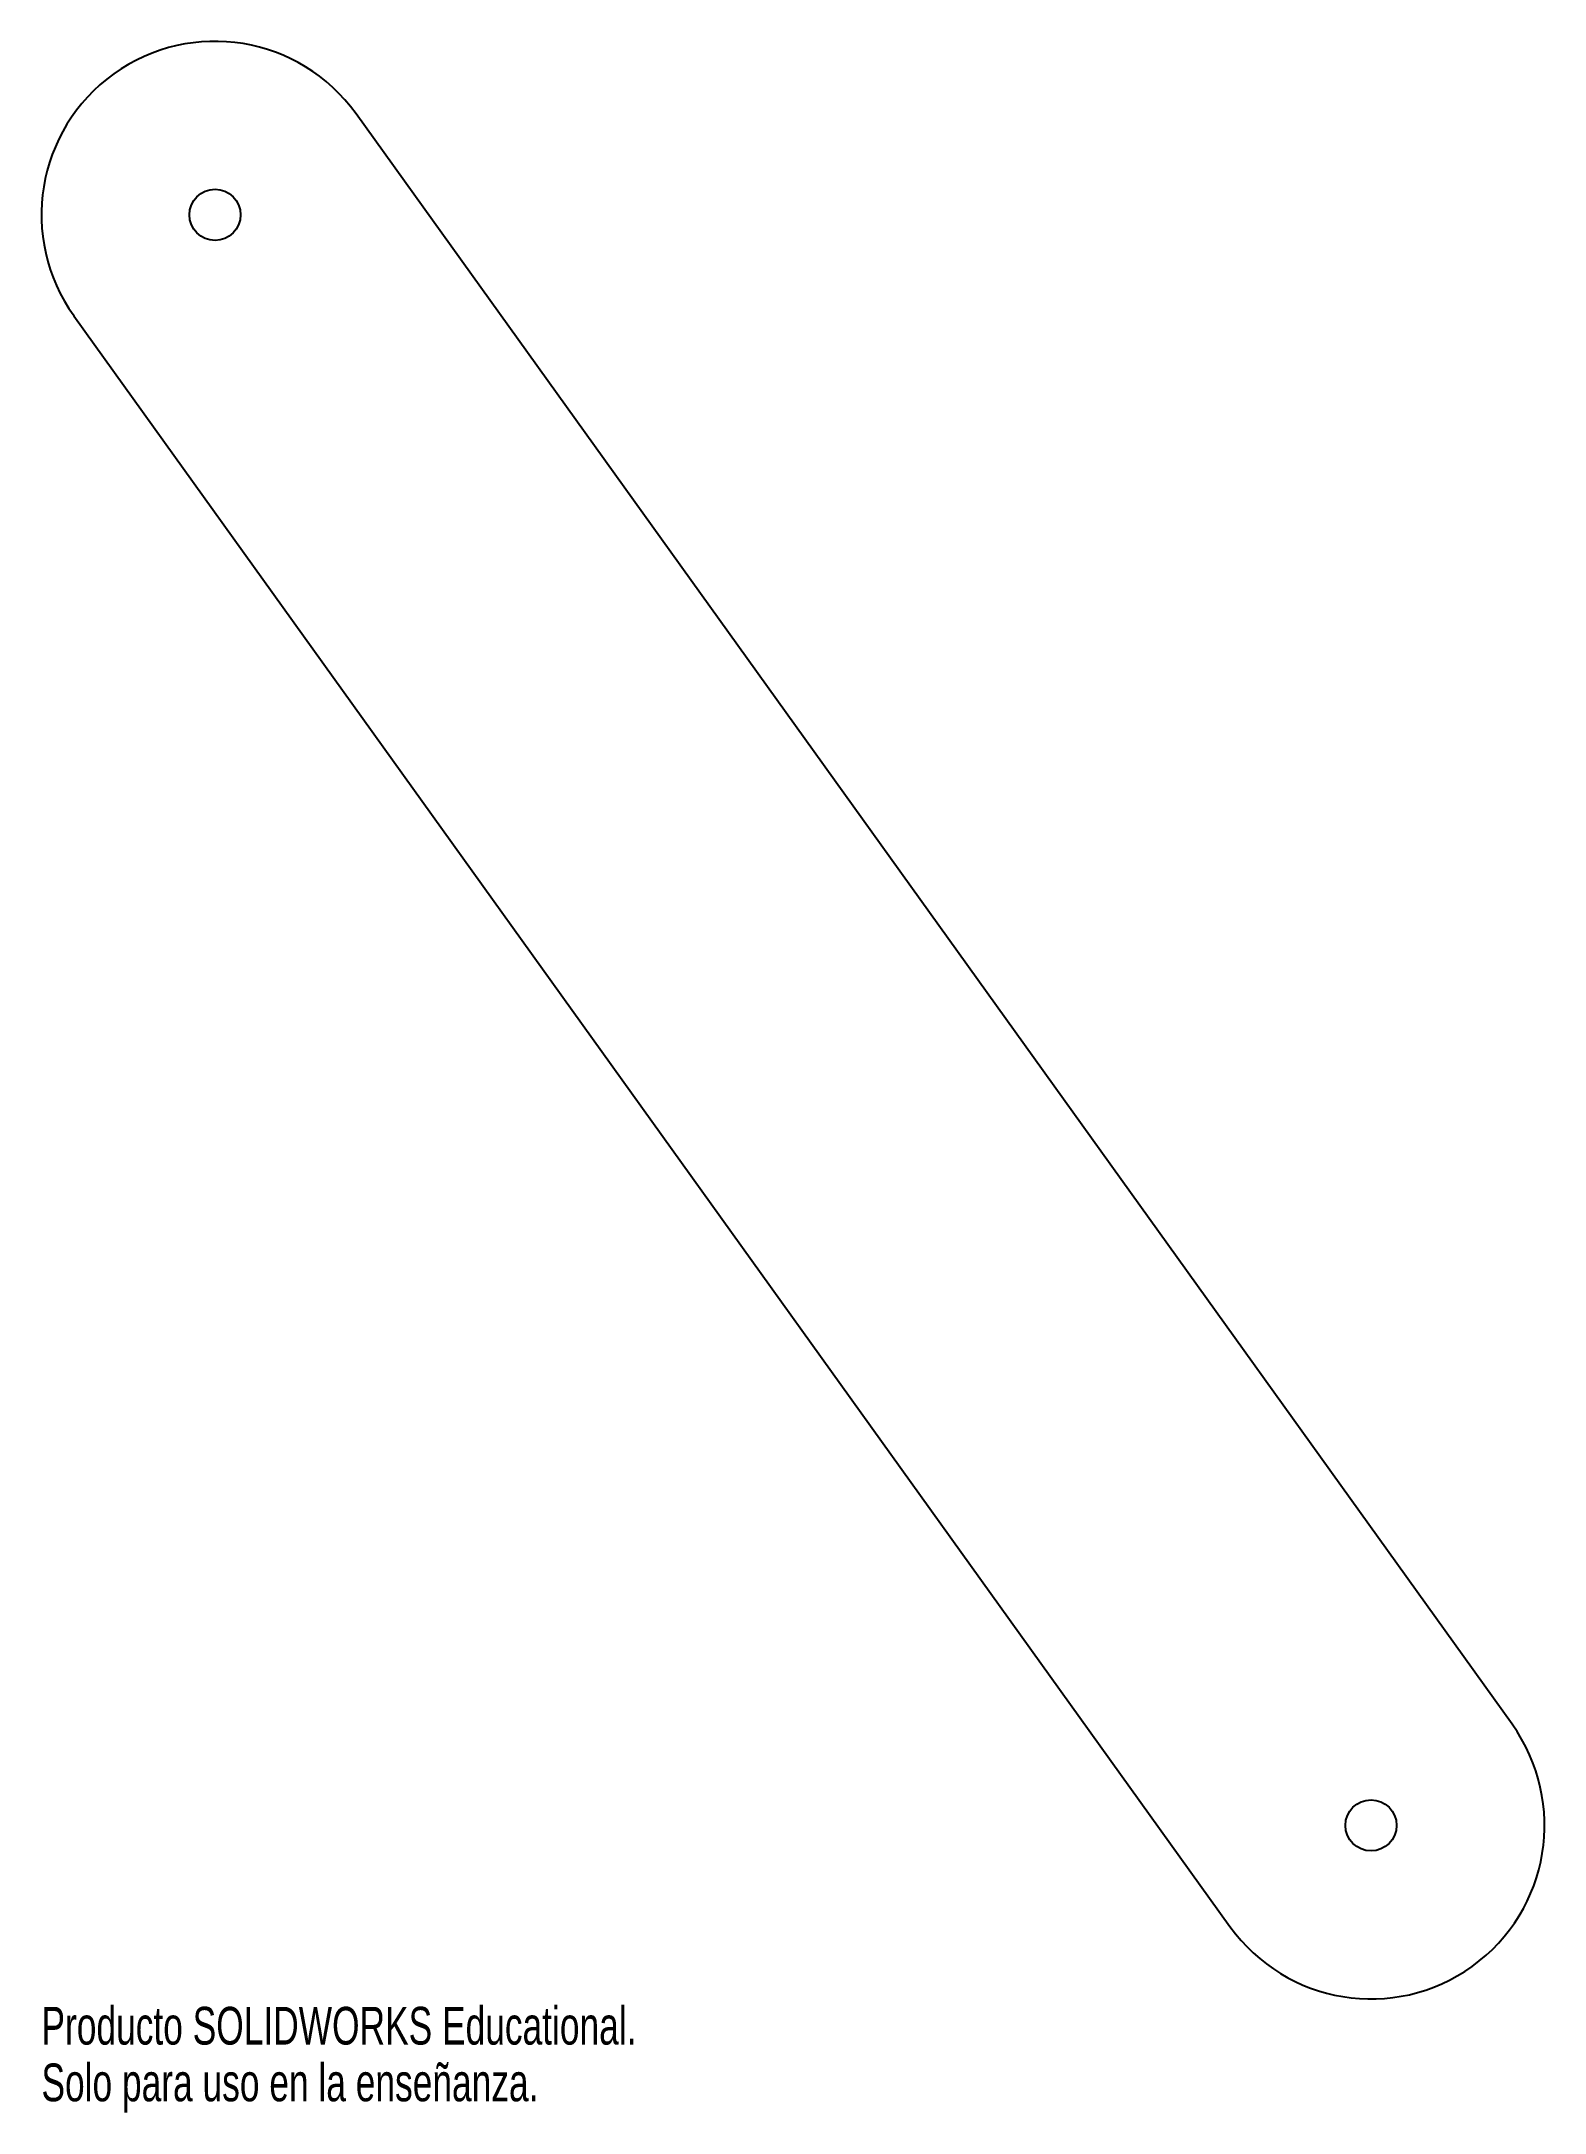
# Model space of a CAD drawing. Header units: inches. Extents: x -1.2 to 6.4, y 2.6 to 13.
import ezdxf

# ---------------------------------------------------------------- set-up
doc = ezdxf.new("R2010")
doc.units = ezdxf.units.IN
doc.header["$MEASUREMENT"] = 0
doc.styles.add('SLDTEXTSTYLE0', font='TXT', dxfattribs={"width": 0.7})

msp = doc.modelspace()

# ---------------------------------------------------------------- linework, layer by layer
at = {"color": 7, "linetype": 'Continuous', "lineweight": 25}
for p, q in [((6.211, 4.51), (0.383, 12.633)), ((-1.039, 11.613), (4.789, 3.49))]:
    msp.add_line(p, q, dxfattribs=at)
for centre in [(-0.328, 12.123), (5.5, 4)]:
    msp.add_circle(centre, 0.129, dxfattribs=at)
for centre, start, end in [((-0.328, 12.123), 35.6599, 215.6599), ((5.5, 4), 215.6599, 35.6599)]:
    msp.add_arc(centre, 0.875, start, end, dxfattribs=at)

# ---------------------------------------------------------------- texts
at = {"color": 7, "linetype": 'Continuous', "char_height": 0.1903, "attachment_point": 1, "style": 'SLDTEXTSTYLE0'}
for s, insert in [('Producto SOLIDWORKS Educational.', (-1.203, 3.085)), ('Solo para uso en la enseñanza.', (-1.203, 2.799))]:
    msp.add_mtext(s, dxfattribs=dict(at, insert=insert))

doc.saveas('drawing.dxf')
